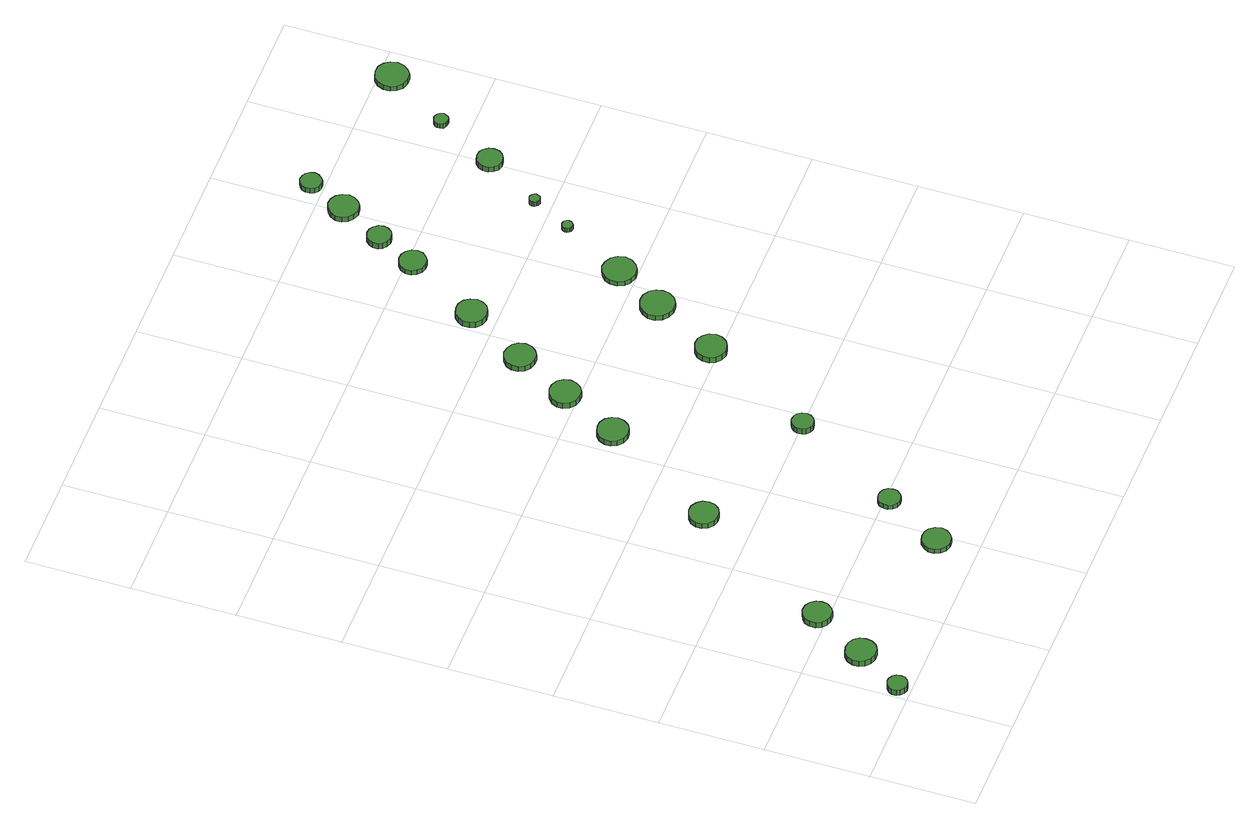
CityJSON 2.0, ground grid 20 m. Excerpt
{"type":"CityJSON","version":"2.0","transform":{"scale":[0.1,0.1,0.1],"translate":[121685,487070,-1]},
"CityObjects":{
"tree1":{"type":"SolitaryVegetationObject","attributes":{"function":"something"},"geometry":[{"type":"MultiSurface","lod":"1","boundaries":[[[0,1,2,3,4,5,6,7,8,9,10,11,12,13,14]],[[15,16,17,18,19,20,21,22,23,24,25,26,27,28,29]],[[0,29,28,1]],[[1,28,27,2]],[[2,27,26,3]],[[3,26,25,4]],[[4,25,24,5]],[[5,24,23,6]],[[6,23,22,7]],[[7,22,21,8]],[[8,21,20,9]],[[9,20,19,10]],[[10,19,18,11]],[[11,18,17,12]],[[12,17,16,13]],[[13,16,15,14]],[[14,15,29,0]]]}]},
"tree2":{"type":"SolitaryVegetationObject","attributes":{"function":"something"},"geometry":[{"type":"MultiSurface","lod":"1","boundaries":[[[30,31,32,33,34,35,36,37,38,39,40,41,42,43,44]],[[45,46,47,48,49,50,51,52,53,54,55,56,57,58,59]],[[30,59,58,31]],[[31,58,57,32]],[[32,57,56,33]],[[33,56,55,34]],[[34,55,54,35]],[[35,54,53,36]],[[36,53,52,37]],[[37,52,51,38]],[[38,51,50,39]],[[39,50,49,40]],[[40,49,48,41]],[[41,48,47,42]],[[42,47,46,43]],[[43,46,45,44]],[[44,45,59,30]]]}]},
"tree3":{"type":"SolitaryVegetationObject","attributes":{"function":"something"},"geometry":[{"type":"MultiSurface","lod":"1","boundaries":[[[60,61,62,63,64,65,66,67,68,69,70,71,72,73,74]],[[75,76,77,78,79,80,81,82,83,84,85,86,87,88,89]],[[60,89,88,61]],[[61,88,87,62]],[[62,87,86,63]],[[63,86,85,64]],[[64,85,84,65]],[[65,84,83,66]],[[66,83,82,67]],[[67,82,81,68]],[[68,81,80,69]],[[69,80,79,70]],[[70,79,78,71]],[[71,78,77,72]],[[72,77,76,73]],[[73,76,75,74]],[[74,75,89,60]]]}]},
"tree4":{"type":"SolitaryVegetationObject","attributes":{"function":"something"},"geometry":[{"type":"MultiSurface","lod":"1","boundaries":[[[90,91,92,93,94,95,96,97,98,99,100,101,102,103,104]],[[105,106,107,108,109,110,111,112,113,114,115,116,117,118,119]],[[90,119,118,91]],[[91,118,117,92]],[[92,117,116,93]],[[93,116,115,94]],[[94,115,114,95]],[[95,114,113,96]],[[96,113,112,97]],[[97,112,111,98]],[[98,111,110,99]],[[99,110,109,100]],[[100,109,108,101]],[[101,108,107,102]],[[102,107,106,103]],[[103,106,105,104]],[[104,105,119,90]]]}]},
"tree5":{"type":"SolitaryVegetationObject","attributes":{"function":"something"},"geometry":[{"type":"MultiSurface","lod":"1","boundaries":[[[120,121,122,123,124,125,126,127,128,129,130,131,132,133,134]],[[135,136,137,138,139,140,141,142,143,144,145,146,147,148,149]],[[120,149,148,121]],[[121,148,147,122]],[[122,147,146,123]],[[123,146,145,124]],[[124,145,144,125]],[[125,144,143,126]],[[126,143,142,127]],[[127,142,141,128]],[[128,141,140,129]],[[129,140,139,130]],[[130,139,138,131]],[[131,138,137,132]],[[132,137,136,133]],[[133,136,135,134]],[[134,135,149,120]]]}]},
"tree6":{"type":"SolitaryVegetationObject","attributes":{"function":"something"},"geometry":[{"type":"MultiSurface","lod":"1","boundaries":[[[150,151,152,153,154,155,156,157,158,159,160,161,162,163,164]],[[165,166,167,168,169,170,171,172,173,174,175,176,177,178,179]],[[150,179,178,151]],[[151,178,177,152]],[[152,177,176,153]],[[153,176,175,154]],[[154,175,174,155]],[[155,174,173,156]],[[156,173,172,157]],[[157,172,171,158]],[[158,171,170,159]],[[159,170,169,160]],[[160,169,168,161]],[[161,168,167,162]],[[162,167,166,163]],[[163,166,165,164]],[[164,165,179,150]]]}]},
"tree7":{"type":"SolitaryVegetationObject","attributes":{"function":"something"},"geometry":[{"type":"MultiSurface","lod":"1","boundaries":[[[180,181,182,183,184,185,186,187,188,189,190,191,192,193,194]],[[195,196,197,198,199,200,201,202,203,204,205,206,207,208,209]],[[180,209,208,181]],[[181,208,207,182]],[[182,207,206,183]],[[183,206,205,184]],[[184,205,204,185]],[[185,204,203,186]],[[186,203,202,187]],[[187,202,201,188]],[[188,201,200,189]],[[189,200,199,190]],[[190,199,198,191]],[[191,198,197,192]],[[192,197,196,193]],[[193,196,195,194]],[[194,195,209,180]]]}]},
"tree8":{"type":"SolitaryVegetationObject","attributes":{"function":"something"},"geometry":[{"type":"MultiSurface","lod":"1","boundaries":[[[210,211,212,213,214,215,216,217,218,219,220,221,222,223,224]],[[225,226,227,228,229,230,231,232,233,234,235,236,237,238,239]],[[210,239,238,211]],[[211,238,237,212]],[[212,237,236,213]],[[213,236,235,214]],[[214,235,234,215]],[[215,234,233,216]],[[216,233,232,217]],[[217,232,231,218]],[[218,231,230,219]],[[219,230,229,220]],[[220,229,228,221]],[[221,228,227,222]],[[222,227,226,223]],[[223,226,225,224]],[[224,225,239,210]]]}]},
"tree9":{"type":"SolitaryVegetationObject","attributes":{"function":"something"},"geometry":[{"type":"MultiSurface","lod":"1","boundaries":[[[240,241,242,243,244,245,246,247,248,249,250,251,252,253,254]],[[255,256,257,258,259,260,261,262,263,264,265,266,267,268,269]],[[240,269,268,241]],[[241,268,267,242]],[[242,267,266,243]],[[243,266,265,244]],[[244,265,264,245]],[[245,264,263,246]],[[246,263,262,247]],[[247,262,261,248]],[[248,261,260,249]],[[249,260,259,250]],[[250,259,258,251]],[[251,258,257,252]],[[252,257,256,253]],[[253,256,255,254]],[[254,255,269,240]]]}]},
"tree10":{"type":"SolitaryVegetationObject","attributes":{"function":"something"},"geometry":[{"type":"MultiSurface","lod":"1","boundaries":[[[270,271,272,273,274,275,276,277,278,279,280,281,282,283,284]],[[285,286,287,288,289,290,291,292,293,294,295,296,297,298,299]],[[270,299,298,271]],[[271,298,297,272]],[[272,297,296,273]],[[273,296,295,274]],[[274,295,294,275]],[[275,294,293,276]],[[276,293,292,277]],[[277,292,291,278]],[[278,291,290,279]],[[279,290,289,280]],[[280,289,288,281]],[[281,288,287,282]],[[282,287,286,283]],[[283,286,285,284]],[[284,285,299,270]]]}]},
"tree11":{"type":"SolitaryVegetationObject","attributes":{"function":"something"},"geometry":[{"type":"MultiSurface","lod":"1","boundaries":[[[300,301,302,303,304,305,306,307,308,309,310,311,312,313,314]],[[315,316,317,318,319,320,321,322,323,324,325,326,327,328,329]],[[300,329,328,301]],[[301,328,327,302]],[[302,327,326,303]],[[303,326,325,304]],[[304,325,324,305]],[[305,324,323,306]],[[306,323,322,307]],[[307,322,321,308]],[[308,321,320,309]],[[309,320,319,310]],[[310,319,318,311]],[[311,318,317,312]],[[312,317,316,313]],[[313,316,315,314]],[[314,315,329,300]]]}]},
"tree12":{"type":"SolitaryVegetationObject","attributes":{"function":"something"},"geometry":[{"type":"MultiSurface","lod":"1","boundaries":[[[330,331,332,333,334,335,336,337,338,339,340,341,342,343,344]],[[345,346,347,348,349,350,351,352,353,354,355,356,357,358,359]],[[330,359,358,331]],[[331,358,357,332]],[[332,357,356,333]],[[333,356,355,334]],[[334,355,354,335]],[[335,354,353,336]],[[336,353,352,337]],[[337,352,351,338]],[[338,351,350,339]],[[339,350,349,340]],[[340,349,348,341]],[[341,348,347,342]],[[342,347,346,343]],[[343,346,345,344]],[[344,345,359,330]]]}]},
"tree13":{"type":"SolitaryVegetationObject","attributes":{"function":"something"},"geometry":[{"type":"MultiSurface","lod":"1","boundaries":[[[360,361,362,363,364,365,366,367,368,369,370,371,372,373,374]],[[375,376,377,378,379,380,381,382,383,384,385,386,387,388,389]],[[360,389,388,361]],[[361,388,387,362]],[[362,387,386,363]],[[363,386,385,364]],[[364,385,384,365]],[[365,384,383,366]],[[366,383,382,367]],[[367,382,381,368]],[[368,381,380,369]],[[369,380,379,370]],[[370,379,378,371]],[[371,378,377,372]],[[372,377,376,373]],[[373,376,375,374]],[[374,375,389,360]]]}]},
"tree14":{"type":"SolitaryVegetationObject","attributes":{"function":"something"},"geometry":[{"type":"MultiSurface","lod":"1","boundaries":[[[390,391,392,393,394,395,396,397,398,399,400,401,402,403,404]],[[405,406,407,408,409,410,411,412,413,414,415,416,417,418,419]],[[390,419,418,391]],[[391,418,417,392]],[[392,417,416,393]],[[393,416,415,394]],[[394,415,414,395]],[[395,414,413,396]],[[396,413,412,397]],[[397,412,411,398]],[[398,411,410,399]],[[399,410,409,400]],[[400,409,408,401]],[[401,408,407,402]],[[402,407,406,403]],[[403,406,405,404]],[[404,405,419,390]]]}]},
"tree15":{"type":"SolitaryVegetationObject","attributes":{"function":"something"},"geometry":[{"type":"MultiSurface","lod":"1","boundaries":[[[420,421,422,423,424,425,426,427,428,429,430,431,432,433,434]],[[435,436,437,438,439,440,441,442,443,444,445,446,447,448,449]],[[420,449,448,421]],[[421,448,447,422]],[[422,447,446,423]],[[423,446,445,424]],[[424,445,444,425]],[[425,444,443,426]],[[426,443,442,427]],[[427,442,441,428]],[[428,441,440,429]],[[429,440,439,430]],[[430,439,438,431]],[[431,438,437,432]],[[432,437,436,433]],[[433,436,435,434]],[[434,435,449,420]]]}]},
"tree16":{"type":"SolitaryVegetationObject","attributes":{"function":"something"},"geometry":[{"type":"MultiSurface","lod":"1","boundaries":[[[450,451,452,453,454,455,456,457,458,459,460,461,462,463,464]],[[465,466,467,468,469,470,471,472,473,474,475,476,477,478,479]],[[450,479,478,451]],[[451,478,477,452]],[[452,477,476,453]],[[453,476,475,454]],[[454,475,474,455]],[[455,474,473,456]],[[456,473,472,457]],[[457,472,471,458]],[[458,471,470,459]],[[459,470,469,460]],[[460,469,468,461]],[[461,468,467,462]],[[462,467,466,463]],[[463,466,465,464]],[[464,465,479,450]]]}]},
"tree17":{"type":"SolitaryVegetationObject","attributes":{"function":"something"},"geometry":[{"type":"MultiSurface","lod":"1","boundaries":[[[480,481,482,483,484,485,486,487,488,489,490,491,492,493,494]],[[495,496,497,498,499,500,501,502,503,504,505,506,507,508,509]],[[480,509,508,481]],[[481,508,507,482]],[[482,507,506,483]],[[483,506,505,484]],[[484,505,504,485]],[[485,504,503,486]],[[486,503,502,487]],[[487,502,501,488]],[[488,501,500,489]],[[489,500,499,490]],[[490,499,498,491]],[[491,498,497,492]],[[492,497,496,493]],[[493,496,495,494]],[[494,495,509,480]]]}]},
"tree18":{"type":"SolitaryVegetationObject","attributes":{"function":"something"},"geometry":[{"type":"MultiSurface","lod":"1","boundaries":[[[510,511,512,513,514,515,516,517,518,519,520,521,522,523,524]],[[525,526,527,528,529,530,531,532,533,534,535,536,537,538,539]],[[510,539,538,511]],[[511,538,537,512]],[[512,537,536,513]],[[513,536,535,514]],[[514,535,534,515]],[[515,534,533,516]],[[516,533,532,517]],[[517,532,531,518]],[[518,531,530,519]],[[519,530,529,520]],[[520,529,528,521]],[[521,528,527,522]],[[522,527,526,523]],[[523,526,525,524]],[[524,525,539,510]]]}]},
"tree19":{"type":"SolitaryVegetationObject","attributes":{"function":"something"},"geometry":[{"type":"MultiSurface","lod":"1","boundaries":[[[540,541,542,543,544,545,546,547,548,549,550,551,552,553,554]],[[555,556,557,558,559,560,561,562,563,564,565,566,567,568,569]],[[540,569,568,541]],[[541,568,567,542]],[[542,567,566,543]],[[543,566,565,544]],[[544,565,564,545]],[[545,564,563,546]],[[546,563,562,547]],[[547,562,561,548]],[[548,561,560,549]],[[549,560,559,550]],[[550,559,558,551]],[[551,558,557,552]],[[552,557,556,553]],[[553,556,555,554]],[[554,555,569,540]]]}]},
"tree20":{"type":"SolitaryVegetationObject","attributes":{"function":"something"},"geometry":[{"type":"MultiSurface","lod":"1","boundaries":[[[570,571,572,573,574,575,576,577,578,579,580,581,582,583,584]],[[585,586,587,588,589,590,591,592,593,594,595,596,597,598,599]],[[570,599,598,571]],[[571,598,597,572]],[[572,597,596,573]],[[573,596,595,574]],[[574,595,594,575]],[[575,594,593,576]],[[576,593,592,577]],[[577,592,591,578]],[[578,591,590,579]],[[579,590,589,580]],[[580,589,588,581]],[[581,588,587,582]],[[582,587,586,583]],[[583,586,585,584]],[[584,585,599,570]]]}]},
"tree21":{"type":"SolitaryVegetationObject","attributes":{"function":"something"},"geometry":[{"type":"MultiSurface","lod":"1","boundaries":[[[600,601,602,603,604,605,606,607,608,609,610,611,612,613,614]],[[615,616,617,618,619,620,621,622,623,624,625,626,627,628,629]],[[600,629,628,601]],[[601,628,627,602]],[[602,627,626,603]],[[603,626,625,604]],[[604,625,624,605]],[[605,624,623,606]],[[606,623,622,607]],[[607,622,621,608]],[[608,621,620,609]],[[609,620,619,610]],[[610,619,618,611]],[[611,618,617,612]],[[612,617,616,613]],[[613,616,615,614]],[[614,615,629,600]]]}]},
"tree22":{"type":"SolitaryVegetationObject","attributes":{"function":"something"},"geometry":[{"type":"MultiSurface","lod":"1","boundaries":[[[630,631,632,633,634,635,636,637,638,639,640,641,642,643,644]],[[645,646,647,648,649,650,651,652,653,654,655,656,657,658,659]],[[630,659,658,631]],[[631,658,657,632]],[[632,657,656,633]],[[633,656,655,634]],[[634,655,654,635]],[[635,654,653,636]],[[636,653,652,637]],[[637,652,651,638]],[[638,651,650,639]],[[639,650,649,640]],[[640,649,648,641]],[[641,648,647,642]],[[642,647,646,643]],[[643,646,645,644]],[[644,645,659,630]]]}]},
"tree23":{"type":"SolitaryVegetationObject","attributes":{"function":"something"},"geometry":[{"type":"MultiSurface","lod":"1","boundaries":[[[660,661,662,663,664,665,666,667,668,669,670,671,672,673,674]],[[675,676,677,678,679,680,681,682,683,684,685,686,687,688,689]],[[660,689,688,661]],[[661,688,687,662]],[[662,687,686,663]],[[663,686,685,664]],[[664,685,684,665]],[[665,684,683,666]],[[666,683,682,667]],[[667,682,681,668]],[[668,681,680,669]],[[669,680,679,670]],[[670,679,678,671]],[[671,678,677,672]],[[672,677,676,673]],[[673,676,675,674]],[[674,675,689,660]]]}]}
},
"vertices":[
[41,26,20],[40,34,20],[35,40,20],[28,44,20],[21,45,20],[13,42,20],[7,37,20],[4,30,20],[4,22,20],[7,15,20],[13,10,20],[21,7,20],[28,8,20],[35,12,20],[40,18,20],[40,18,7],[35,12,7],[28,8,7],[21,7,7],[13,10,7],[7,15,7],[4,22,7],[4,30,7],[7,37,7],[13,42,7],[21,45,7],[28,44,7],[35,40,7],[40,34,7],[41,26,7],
[107,115,19],[105,126,19],[98,136,19],[87,142,19],[75,143,19],[64,140,19],[55,132,19],[50,121,19],[50,109,19],[55,98,19],[64,90,19],[75,86,19],[87,87,19],[98,93,19],[105,103,19],[105,103,6],[98,93,6],[87,87,6],[75,86,6],[64,90,6],[55,98,6],[50,109,6],[50,121,6],[55,132,6],[64,140,6],[75,143,6],[87,142,6],[98,136,6],[105,126,6],[107,115,6],
[167,219,19],[165,230,19],[158,239,19],[149,245,19],[137,246,19],[127,242,19],[118,235,19],[114,225,19],[114,213,19],[118,203,19],[127,196,19],[137,192,19],[149,193,19],[158,199,19],[165,208,19],[165,208,6],[158,199,6],[149,193,6],[137,192,6],[127,196,6],[118,203,6],[114,213,6],[114,225,6],[118,235,6],[127,242,6],[137,246,6],[149,245,6],[158,239,6],[165,230,6],[167,219,6],
[413,79,15],[410,90,15],[403,100,15],[394,105,15],[382,106,15],[371,103,15],[363,95,15],[358,85,15],[358,74,15],[363,63,15],[371,56,15],[382,52,15],[394,53,15],[403,59,15],[410,68,15],[410,68,5],[403,59,5],[394,53,5],[382,52,5],[371,56,5],[363,63,5],[358,74,5],[358,85,5],[363,95,5],[371,103,5],[382,106,5],[394,105,5],[403,100,5],[410,90,5],[413,79,5],
[329,490,22],[327,502,22],[320,511,22],[310,517,22],[299,518,22],[288,514,22],[279,507,22],[274,496,22],[274,485,22],[279,474,22],[288,466,22],[299,463,22],[310,464,22],[320,470,22],[327,479,22],[327,479,10],[320,470,10],[310,464,10],[299,463,10],[288,466,10],[279,474,10],[274,485,10],[274,496,10],[279,507,10],[288,514,10],[299,518,10],[310,517,10],[320,511,10],[327,502,10],[329,490,10],
[474,192,15],[473,201,15],[467,208,15],[460,212,15],[451,213,15],[443,211,15],[436,205,15],[433,197,15],[433,188,15],[436,180,15],[443,174,15],[451,171,15],[460,172,15],[467,177,15],[473,184,15],[473,184,5],[467,177,5],[460,172,5],[451,171,5],[443,174,5],[436,180,5],[433,188,5],[433,197,5],[436,205,5],[443,211,5],[451,213,5],[460,212,5],[467,208,5],[473,201,5],[474,192,5],
[469,711,24],[466,723,24],[459,733,24],[448,739,24],[436,740,24],[424,736,24],[415,728,24],[410,717,24],[410,705,24],[415,694,24],[424,685,24],[436,682,24],[448,683,24],[459,689,24],[466,699,24],[466,699,12],[459,689,12],[448,683,12],[436,682,12],[424,685,12],[415,694,12],[410,705,12],[410,717,12],[415,728,12],[424,736,12],[436,740,12],[448,739,12],[459,733,12],[466,723,12],[469,711,12],
[591,397,24],[589,406,24],[584,413,24],[577,417,24],[568,418,24],[560,415,24],[554,409,24],[551,402,24],[551,393,24],[554,385,24],[560,380,24],[568,377,24],[577,378,24],[584,382,24],[589,389,24],[589,389,11],[584,382,11],[577,378,11],[568,377,11],[560,380,11],[554,385,11],[551,393,11],[551,402,11],[554,409,11],[560,415,11],[568,418,11],[577,417,11],[584,413,11],[589,406,11],[591,397,11],
[533,824,19],[530,836,19],[523,846,19],[512,852,19],[500,853,19],[489,849,19],[479,841,19],[474,830,19],[474,818,19],[479,807,19],[489,799,19],[500,795,19],[512,796,19],[523,802,19],[530,812,19],[530,812,6],[523,802,6],[512,796,6],[500,795,6],[489,799,6],[479,807,6],[474,818,6],[474,830,6],[479,841,6],[489,849,6],[500,853,6],[512,852,6],[523,846,6],[530,836,6],[533,824,6],
[593,930,17],[590,942,17],[583,952,17],[572,958,17],[560,960,17],[549,956,17],[539,948,17],[534,937,17],[534,924,17],[539,913,17],[549,905,17],[560,901,17],[572,902,17],[583,909,17],[590,918,17],[590,918,5],[583,909,5],[572,902,5],[560,901,5],[549,905,5],[539,913,5],[534,924,5],[534,937,5],[539,948,5],[549,956,5],[560,960,5],[572,958,5],[583,952,5],[590,942,5],[593,930,5],
[721,614,24],[718,626,24],[711,635,24],[700,642,24],[688,643,24],[676,639,24],[667,631,24],[662,620,24],[662,607,24],[667,596,24],[676,588,24],[688,584,24],[700,586,24],[711,592,24],[718,602,24],[718,602,11],[711,592,11],[700,586,11],[688,584,11],[676,588,11],[667,596,11],[662,607,11],[662,620,11],[667,631,11],[676,639,11],[688,643,11],[700,642,11],[711,635,11],[718,626,11],[721,614,11],
[666,1048,18],[663,1060,18],[656,1070,18],[645,1076,18],[633,1077,18],[621,1073,18],[612,1065,18],[607,1054,18],[607,1042,18],[612,1031,18],[621,1022,18],[633,1019,18],[645,1020,18],[656,1026,18],[663,1036,18],[663,1036,5],[656,1026,5],[645,1020,5],[633,1019,5],[621,1022,5],[612,1031,5],[607,1042,5],[607,1054,5],[612,1065,5],[621,1073,5],[633,1077,5],[645,1076,5],[656,1070,5],[663,1060,5],[666,1048,5],
[797,741,17],[795,754,17],[787,765,17],[775,772,17],[761,773,17],[749,769,17],[739,760,17],[733,748,17],[733,734,17],[739,722,17],[749,713,17],[761,709,17],[775,710,17],[787,717,17],[795,728,17],[795,728,6],[787,717,6],[775,710,6],[761,709,6],[749,713,6],[739,722,6],[733,734,6],[733,748,6],[739,760,6],[749,769,6],[761,773,6],[775,772,6],[787,765,6],[795,754,6],[797,741,6],
[854,833,16],[851,846,16],[843,857,16],[832,863,16],[819,865,16],[806,860,16],[796,852,16],[791,840,16],[791,826,16],[796,814,16],[806,806,16],[819,801,16],[832,803,16],[843,809,16],[851,820,16],[851,820,6],[843,809,6],[832,803,6],[819,801,6],[806,806,6],[796,814,6],[791,826,6],[791,840,6],[796,852,6],[806,860,6],[819,865,6],[832,863,6],[843,857,6],[851,846,6],[854,833,6],
[746,1189,16],[744,1199,16],[737,1208,16],[728,1213,16],[718,1214,16],[707,1211,16],[700,1204,16],[695,1194,16],[695,1183,16],[700,1174,16],[707,1166,16],[718,1163,16],[728,1164,16],[737,1170,16],[744,1178,16],[744,1178,5],[737,1170,5],[728,1164,5],[718,1163,5],[707,1166,5],[700,1174,5],[695,1183,5],[695,1194,5],[700,1204,5],[707,1211,5],[718,1214,5],[728,1213,5],[737,1208,5],[744,1199,5],[746,1189,5],
[781,1265,18],[779,1274,18],[773,1282,18],[765,1287,18],[756,1288,18],[747,1285,18],[740,1278,18],[736,1270,18],[736,1260,18],[740,1252,18],[747,1246,18],[756,1243,18],[765,1244,18],[773,1248,18],[779,1256,18],[779,1256,5],[773,1248,5],[765,1244,5],[756,1243,5],[747,1246,5],[740,1252,5],[736,1260,5],[736,1270,5],[740,1278,5],[747,1285,5],[756,1288,5],[765,1287,5],[773,1282,5],[779,1274,5],[781,1265,5],
[905,957,16],[904,961,16],[902,965,16],[898,967,16],[894,967,16],[890,966,16],[887,963,16],[885,959,16],[885,955,16],[887,951,16],[890,948,16],[894,947,16],[898,947,16],[902,950,16],[904,953,16],[904,953,6],[902,950,6],[898,947,6],[894,947,6],[890,948,6],[887,951,6],[885,955,6],[885,959,6],[887,963,6],[890,966,6],[894,967,6],[898,967,6],[902,965,6],[904,961,6],[905,957,6],
[834,1349,17],[831,1361,17],[824,1371,17],[814,1377,17],[802,1378,17],[791,1374,17],[782,1366,17],[777,1355,17],[777,1343,17],[782,1333,17],[791,1325,17],[802,1321,17],[814,1322,17],[824,1328,17],[831,1338,17],[831,1338,5],[824,1328,5],[814,1322,5],[802,1321,5],[791,1325,5],[782,1333,5],[777,1343,5],[777,1355,5],[782,1366,5],[791,1374,5],[802,1378,5],[814,1377,5],[824,1371,5],[831,1361,5],[834,1349,5],
[947,1034,16],[946,1038,16],[944,1041,16],[940,1043,16],[936,1044,16],[932,1042,16],[929,1040,16],[927,1036,16],[927,1031,16],[929,1028,16],[932,1025,16],[936,1023,16],[940,1024,16],[944,1026,16],[946,1029,16],[946,1029,5],[944,1026,5],[940,1024,5],[936,1023,5],[932,1025,5],[929,1028,5],[927,1031,5],[927,1036,5],[929,1040,5],[932,1042,5],[936,1044,5],[940,1043,5],[944,1041,5],[946,1038,5],[947,1034,5],
[865,1425,17],[863,1433,17],[858,1440,17],[851,1444,17],[842,1445,17],[834,1442,17],[828,1437,17],[825,1429,17],[825,1421,17],[828,1413,17],[834,1407,17],[842,1405,17],[851,1405,17],[858,1410,17],[863,1417,17],[863,1417,5],[858,1410,5],[851,1405,5],[842,1405,5],[834,1407,5],[828,1413,5],[825,1421,5],[825,1429,5],[828,1437,5],[834,1442,5],[842,1445,5],[851,1444,5],[858,1440,5],[863,1433,5],[865,1425,5],
[1027,1142,17],[1025,1152,17],[1019,1160,17],[1011,1165,17],[1001,1166,17],[991,1163,17],[984,1156,17],[980,1147,17],[980,1137,17],[984,1128,17],[991,1121,17],[1001,1118,17],[1011,1119,17],[1019,1124,17],[1025,1132,17],[1025,1132,5],[1019,1124,5],[1011,1119,5],[1001,1118,5],[991,1121,5],[984,1128,5],[980,1137,5],[980,1147,5],[984,1156,5],[991,1163,5],[1001,1166,5],[1011,1165,5],[1019,1160,5],[1025,1152,5],[1027,1142,5],
[1080,1256,16],[1078,1262,16],[1075,1266,16],[1070,1269,16],[1065,1270,16],[1059,1268,16],[1055,1264,16],[1053,1259,16],[1053,1254,16],[1055,1248,16],[1059,1245,16],[1065,1243,16],[1070,1243,16],[1075,1246,16],[1078,1251,16],[1078,1251,5],[1075,1246,5],[1070,1243,5],[1065,1243,5],[1059,1245,5],[1055,1248,5],[1053,1254,5],[1053,1259,5],[1055,1264,5],[1059,1268,5],[1065,1270,5],[1070,1269,5],[1075,1266,5],[1078,1262,5],[1080,1256,5],
[1170,1375,17],[1167,1388,17],[1160,1398,17],[1149,1405,17],[1136,1406,17],[1123,1402,17],[1114,1393,17],[1109,1381,17],[1109,1368,17],[1114,1357,17],[1123,1348,17],[1136,1344,17],[1149,1345,17],[1160,1352,17],[1167,1362,17],[1167,1362,6],[1160,1352,6],[1149,1345,6],[1136,1344,6],[1123,1348,6],[1114,1357,6],[1109,1368,6],[1109,1381,6],[1114,1393,6],[1123,1402,6],[1136,1406,6],[1149,1405,6],[1160,1398,6],[1167,1388,6],[1170,1375,6]
]}
